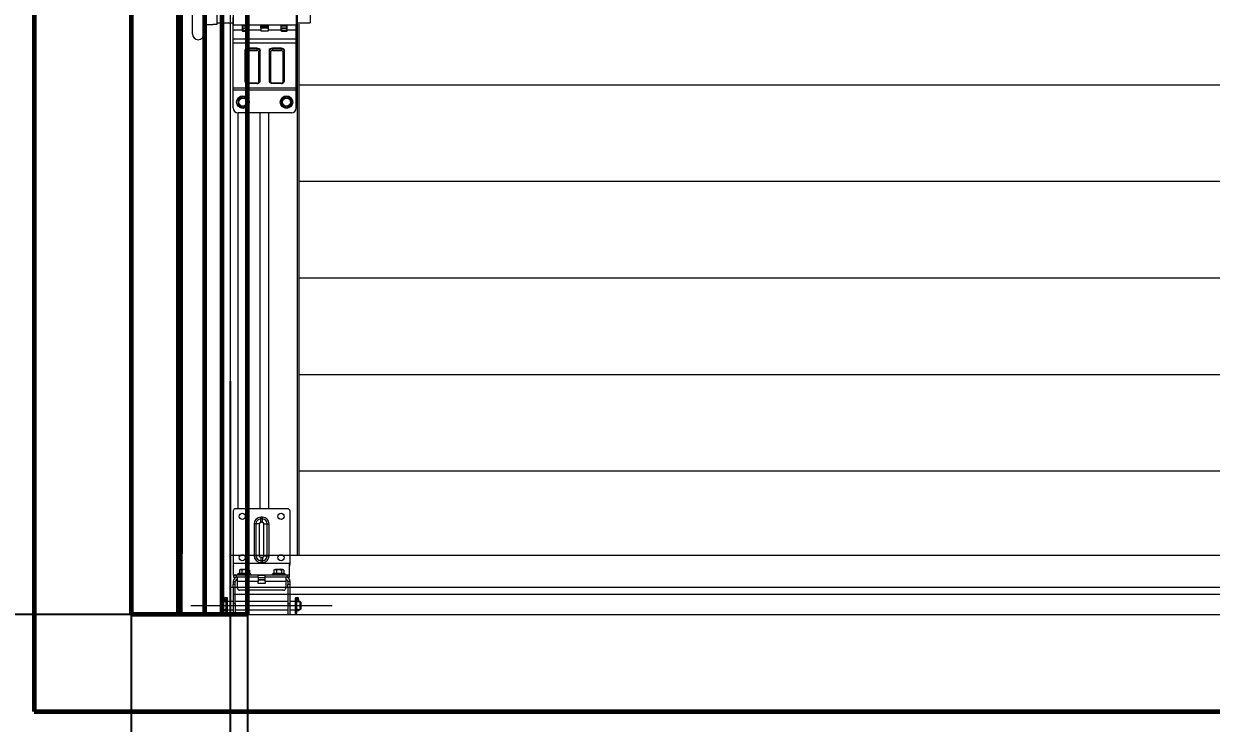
# Model space of a CAD drawing. Header units: millimetres. Extents: x 0 to 840, y 0 to 594.
# Drawn here: x 37.7 to 111.1, y 381.5 to 424.7 of the extents above; entities that cross this region are included whole.
import ezdxf

# ---------------------------------------------------------------- set-up
doc = ezdxf.new("R2010")
doc.units = ezdxf.units.MM
for name, pattern in [('K5LT32771', [0]), ('K5LT_AXLED', [19.5, 15, -1.5, 1.5, -1.5]), ('K5LT_BASIC', [0]), ('K5LT_THIN', [0]), ('K5LT_THIN_INCLUDED_TO_HATCHING', [0])]:
    doc.linetypes.add(name, pattern=pattern)
doc.layers.add('Системный слой', color=7, linetype='Continuous')
doc.styles.add('KDIMTEXTSTYLE', font='GOST_AU.SHX', dxfattribs={"width": 0.96, "oblique": 15, "height": 5})
doc.dimstyles.new('KDIMSTYLE (0.07)', dxfattribs={"dimtxt": 5, "dimasz": 1, "dimexe": 2, "dimexo": 0, "dimgap": 1, "dimtad": 1, "dimlfac": 15, "dimtxsty": 'KDIMTEXTSTYLE', "dimsah": 1, "dimcen": 0, "dimdle": 1, "dimadec": 0, "dimazin": 0, "dimtfac": 0.667, "dimtmove": 0, "dimatfit": 3, "dimfxl": 1, "dimtvp": 1, "dimtolj": 1, "dimtzin": 0, "dimarcsym": 0})

# ---------------------------------------------------------------- blocks, each defined once
blk = doc.blocks.new('KDIMARROW_01')
at = {"layer": 'Системный слой'}
blk.add_hatch(color=0, dxfattribs=at).paths.add_polyline_path([(0, 0), (-5, 0.658), (-4.5, 0), (-5, -0.658)])
at = {"layer": 'Системный слой', "color": 0, "linetype": 'K5LT_THIN', "lineweight": 18}
for p, q in [((-4.5, 0), (-5, 0.658)), ((-5, 0.658), (0, 0)), ((0, 0), (-5, -0.658)), ((-5, -0.658), (-4.5, 0)), ((0, 0), (-1, 0))]:
    blk.add_line(p, q, dxfattribs=at)
blk = doc.blocks.new('KDIMARROW_02')
at = {"layer": 'Системный слой'}
blk.add_hatch(color=0, dxfattribs=at).paths.add_polyline_path([(4.5, 0), (5, 0.658), (0, 0), (5, -0.658)])
at = {"layer": 'Системный слой', "color": 0, "linetype": 'K5LT_THIN', "lineweight": 18}
for p, q in [((0, 0), (-1, 0)), ((5, 0.658), (0, 0)), ((0, 0), (5, -0.658)), ((0, 0), (7, 0)), ((4.5, 0), (5, 0.658)), ((5, -0.658), (4.5, 0))]:
    blk.add_line(p, q, dxfattribs=at)
blk = doc.blocks.new('U144')
at = {"layer": 'Системный слой', "color": 7, "linetype": 'K5LT_THIN', "lineweight": 18}
for p, q in [((50.64, 428.577), (50.64, 426.957)), ((54.24, 428.877), (50.94, 428.877)), ((50.94, 428.451), (51.24, 428.624)), ((50.94, 428.451), (50.94, 428.104)), ((51.54, 428.451), (51.24, 428.624)), ((51.54, 428.104), (51.54, 428.451)), ((53.64, 428.451), (53.94, 428.624)), ((53.64, 428.451), (53.64, 428.104)), ((54.24, 428.451), (53.94, 428.624)), ((54.24, 428.104), (54.24, 428.451)), ((54.54, 426.957), (54.54, 428.577)), ((50.94, 428.104), (51.24, 427.931)), ((51.24, 427.931), (51.54, 428.104)), ((53.64, 428.104), (53.94, 427.931)), ((53.94, 427.931), (54.24, 428.104)), ((50.64, 426.957), (51.6, 426.957)), ((51.6, 426.957), (51.6, 426.756)), ((53.58, 426.957), (54.54, 426.957)), ((53.58, 426.756), (53.58, 426.957)), ((50.64, 426.021), (50.64, 426.741)), ((51.57, 426.741), (50.64, 426.741)), ((51.57, 426.741), (51.57, 426.021)), ((51.6, 426.591), (51.57, 426.591)), ((51.6, 426.171), (51.57, 426.171)), ((51.6, 426.006), (51.6, 426.756)), ((53.58, 426.756), (51.6, 426.756)), ((53.58, 426.756), (53.58, 426.006)), ((53.61, 426.591), (53.58, 426.591)), ((53.61, 426.171), (53.58, 426.171)), ((54.54, 426.741), (53.61, 426.741)), ((53.61, 426.021), (53.61, 426.741)), ((54.54, 426.021), (54.54, 426.741)), ((51.57, 426.021), (50.64, 426.021)), ((50.64, 425.631), (50.64, 426.021)), ((54.54, 425.631), (50.64, 425.631)), ((50.64, 425.631), (50.64, 424.653)), ((53.58, 426.006), (51.6, 426.006)), ((51.63, 425.961), (53.55, 425.961)), ((54.54, 426.021), (53.61, 426.021)), ((54.54, 425.631), (54.54, 426.021)), ((54.54, 425.631), (54.54, 424.653)), ((55.41, 425.472), (55.41, 424.812)), ((50.64, 424.353), (50.64, 424.653)), ((51.195, 424.653), (50.64, 424.653)), ((54.54, 424.653), (50.64, 424.653)), ((51.195, 424.653), (51.195, 424.353)), ((51.21, 424.623), (51.21, 424.653)), ((51.21, 424.593), (51.21, 424.623)), ((51.21, 424.623), (51.39, 424.623)), ((51.21, 424.503), (51.21, 424.593)), ((51.39, 424.623), (51.517, 424.623)), ((51.517, 424.623), (51.57, 424.623)), ((51.57, 424.623), (51.57, 424.653)), ((51.57, 424.623), (51.57, 424.593)), ((51.57, 424.503), (51.57, 424.593)), ((52.35, 424.653), (51.585, 424.653)), ((51.585, 424.353), (51.585, 424.653)), ((52.35, 424.632), (52.35, 424.653)), ((52.83, 424.632), (52.35, 424.632)), ((52.35, 424.548), (52.35, 424.632)), ((53.595, 424.653), (52.83, 424.653)), ((52.83, 424.632), (52.83, 424.653)), ((52.83, 424.548), (52.83, 424.632)), ((53.595, 424.653), (53.595, 424.353)), ((53.61, 424.623), (53.61, 424.653)), ((53.61, 424.593), (53.61, 424.623)), ((53.61, 424.623), (53.79, 424.623)), ((53.61, 424.503), (53.61, 424.593)), ((53.79, 424.623), (53.917, 424.623)), ((53.917, 424.623), (53.97, 424.623)), ((53.97, 424.623), (53.97, 424.653)), ((53.97, 424.623), (53.97, 424.593)), ((53.97, 424.503), (53.97, 424.593)), ((54.54, 424.653), (53.985, 424.653)), ((53.985, 424.353), (53.985, 424.653)), ((54.54, 424.353), (54.54, 424.653)), ((50.64, 423.788), (50.64, 424.353)), ((51.195, 424.353), (50.64, 424.353)), ((51.21, 424.503), (51.195, 424.503)), ((51.195, 424.503), (51.585, 424.503)), ((51.195, 424.443), (51.585, 424.443)), ((51.195, 424.353), (51.195, 424.321)), ((51.225, 424.291), (51.555, 424.291)), ((52.35, 424.353), (51.585, 424.353)), ((51.585, 424.321), (51.585, 424.353)), ((52.35, 424.473), (52.35, 424.548)), ((52.83, 424.548), (52.35, 424.548)), ((52.83, 424.473), (52.35, 424.473)), ((52.35, 424.473), (52.35, 424.353)), ((52.35, 424.353), (52.35, 424.334)), ((52.38, 424.304), (52.8, 424.304)), ((52.83, 424.473), (52.83, 424.548)), ((52.83, 424.353), (52.83, 424.473)), ((53.595, 424.353), (52.83, 424.353)), ((52.83, 424.334), (52.83, 424.353)), ((53.595, 424.503), (53.985, 424.503)), ((53.595, 424.443), (53.985, 424.443)), ((53.595, 424.353), (53.595, 424.321)), ((53.625, 424.291), (53.955, 424.291)), ((54.54, 424.353), (53.985, 424.353)), ((53.985, 424.321), (53.985, 424.353)), ((54.54, 423.788), (54.54, 424.353)), ((50.64, 423.545), (50.64, 423.788)), ((54.54, 423.788), (50.64, 423.788)), ((50.64, 420.759), (50.64, 423.545)), ((54.54, 423.545), (50.64, 423.545)), ((51.57, 423.228), (51.57, 423.192)), ((52.11, 423.228), (51.57, 423.228)), ((51.57, 423.192), (52.11, 423.192)), ((51.57, 423.192), (51.57, 423.087)), ((52.11, 423.228), (52.11, 423.192)), ((52.11, 423.192), (52.11, 423.087)), ((53.07, 423.228), (53.07, 423.192)), ((53.61, 423.228), (53.07, 423.228)), ((53.07, 423.192), (53.07, 423.087)), ((53.07, 423.192), (53.61, 423.192)), ((53.61, 423.228), (53.61, 423.192)), ((53.61, 423.192), (53.61, 423.087)), ((54.54, 423.545), (54.54, 423.788)), ((54.54, 420.759), (54.54, 423.545)), ((51.36, 423.104), (51.36, 421.2)), ((51.389, 421.182), (51.389, 423.086)), ((51.476, 421.127), (51.476, 423.031)), ((51.57, 423.087), (52.11, 423.087)), ((52.204, 423.031), (52.204, 421.127)), ((52.291, 423.086), (52.291, 421.182)), ((52.32, 421.2), (52.32, 423.104)), ((52.86, 423.104), (52.86, 421.2)), ((52.889, 421.182), (52.889, 423.086)), ((52.976, 421.127), (52.976, 423.031)), ((53.07, 423.087), (53.61, 423.087)), ((53.704, 423.031), (53.704, 421.127)), ((53.791, 423.086), (53.791, 421.182)), ((53.82, 421.2), (53.82, 423.104)), ((52.11, 421.072), (51.57, 421.072)), ((51.57, 421.055), (51.57, 421.072)), ((52.11, 421.055), (51.57, 421.055)), ((52.11, 421.055), (52.11, 421.072)), ((53.61, 421.072), (53.07, 421.072)), ((53.07, 421.055), (53.07, 421.072)), ((53.61, 421.055), (53.07, 421.055)), ((53.61, 421.055), (53.61, 421.072)), ((50.64, 420.638), (50.64, 420.759)), ((54.54, 420.759), (50.64, 420.759)), ((50.64, 419.541), (50.64, 420.638)), ((54.54, 420.638), (50.64, 420.638)), ((50.94, 420.075), (51.24, 420.248)), ((51.54, 420.075), (51.24, 420.248)), ((53.64, 420.075), (53.94, 420.248)), ((54.24, 420.075), (53.94, 420.248)), ((54.54, 420.638), (54.54, 420.759)), ((54.54, 419.541), (54.54, 420.638)), ((50.94, 420.075), (50.94, 419.728)), ((50.94, 419.728), (51.24, 419.555)), ((51.24, 419.555), (51.54, 419.728)), ((51.54, 419.728), (51.54, 420.075)), ((53.64, 420.075), (53.64, 419.728)), ((53.64, 419.728), (53.94, 419.555)), ((53.94, 419.555), (54.24, 419.728)), ((54.24, 419.728), (54.24, 420.075)), ((54.24, 419.241), (50.94, 419.241))]:
    blk.add_line(p, q, dxfattribs=at)
at = {"layer": 'Системный слой', "color": 7, "linetype": 'K5LT_THIN_INCLUDED_TO_HATCHING', "lineweight": 18}
for p, q in [((48.12, 424.122), (48.12, 426.162)), ((48.84, 424.122), (48.84, 426.162)), ((48.84, 425.592), (49.38, 425.592)), ((49.62, 425.592), (49.38, 425.592)), ((49.62, 425.592), (49.62, 424.692)), ((49.62, 425.472), (50.64, 425.472)), ((50.64, 425.472), (50.64, 425.653)), ((54.54, 425.472), (54.54, 424.812)), ((54.601, 425.472), (55.41, 425.472)), ((48.84, 424.692), (49.38, 424.692)), ((49.62, 424.692), (49.38, 424.692)), ((49.62, 424.812), (50.64, 424.812)), ((50.64, 424.632), (50.64, 425.142)), ((54.601, 424.812), (55.41, 424.812))]:
    blk.add_line(p, q, dxfattribs=at)
at = {"layer": 'Системный слой', "color": 7, "linetype": 'K5LT_THIN', "lineweight": 18}
for centre, radius in [((51.24, 428.277), 0.39), ((51.24, 428.277), 0.39), ((51.24, 428.277), 0.267), ((51.24, 428.277), 0.255), ((51.24, 428.277), 0.247), ((52.59, 428.277), 0.529), ((52.59, 428.277), 0.366), ((52.59, 428.277), 0.122), ((53.94, 428.277), 0.39), ((53.94, 428.277), 0.39), ((53.94, 428.277), 0.267), ((53.94, 428.277), 0.255), ((53.94, 428.277), 0.247), ((51.24, 419.901), 0.39), ((51.24, 419.901), 0.39), ((53.94, 419.901), 0.39), ((53.94, 419.901), 0.39), ((51.24, 419.901), 0.267), ((51.24, 419.901), 0.255), ((51.24, 419.901), 0.247), ((53.94, 419.901), 0.267), ((53.94, 419.901), 0.255), ((53.94, 419.901), 0.247)]:
    blk.add_circle(centre, radius, dxfattribs=at)
for centre, radius, start, end in [((50.94, 428.577), 0.3, 90, 180), ((54.24, 428.577), 0.3, 0, 90), ((51.24, 425.364), 0.3, 63.12565, 116.87435), ((51.63, 426.021), 0.06, 180, 270), ((52.59, 425.37), 0.529, 29.53119, 150.46881), ((52.59, 425.37), 0.366, 45.3841, 134.6159), ((53.55, 426.021), 0.06, 270, 0), ((53.94, 425.364), 0.3, 63.12565, 116.87435), ((51.438, 425.268), 0.934, 254.89795, 267.0351), ((51.225, 424.321), 0.03, 180, 270), ((51.342, 425.268), 0.934, 272.9649, 285.10205), ((51.555, 424.321), 0.03, 270, 0), ((52.38, 424.334), 0.03, 180, 270), ((52.8, 424.334), 0.03, 270, 0), ((53.838, 425.268), 0.934, 254.89795, 267.0351), ((53.625, 424.321), 0.03, 180, 270), ((53.742, 425.268), 0.934, 272.9649, 285.10205), ((53.955, 424.321), 0.03, 270, 0), ((50.94, 419.541), 0.3, 180, 270), ((54.24, 419.541), 0.3, 270, 0)]:
    blk.add_arc(centre, radius, start, end, dxfattribs=at)
at = {"layer": 'Системный слой', "color": 7, "linetype": 'K5LT_THIN_INCLUDED_TO_HATCHING', "lineweight": 18}
for centre, start, end in [((48.48, 426.162), 0, 180), ((48.48, 426.162), 0, 180), ((48.48, 424.122), 180, 0)]:
    blk.add_arc(centre, 0.36, start, end, dxfattribs=at)
at = {"layer": 'Системный слой', "color": 7, "linetype": 'K5LT_THIN', "lineweight": 18}
for centre, major_axis, ratio, start_param, end_param in [((51.57, 423.104), (-0.21, 0), 0.587785, 4.712389, 6.283185), ((51.57, 423.086), (-0.181, 0), 0.587785, 4.712389, 6.283185), ((52.11, 423.104), (-0.21, 0), 0.587785, 3.141593, 4.712389), ((52.11, 423.086), (-0.181, 0), 0.587785, 3.141593, 4.712389), ((53.07, 423.104), (-0.21, 0), 0.587785, 4.712389, 6.283185), ((53.07, 423.086), (-0.181, 0), 0.587785, 4.712389, 6.283185), ((53.61, 423.104), (-0.21, 0), 0.587785, 3.141593, 4.712389), ((53.61, 423.086), (-0.181, 0), 0.587785, 3.141593, 4.712389), ((51.36, 423.08), (-0.03, 0), 0.809017, 3.394273, 4.712389), ((51.476, 423.104), (-0.09, 0), 0.809017, 0.25268, 1.570796), ((51.57, 423.031), (-0.0938, 0), 0.587785, 4.712389, 6.283185), ((52.11, 423.031), (-0.0938, 0), 0.587785, 3.141593, 4.712389), ((52.204, 423.104), (0.09, 0), 0.809017, 4.712389, 6.030505), ((52.32, 423.08), (-0.03, 0), 0.809017, 4.712389, 6.030505), ((52.86, 423.08), (-0.03, 0), 0.809017, 3.394273, 4.712389), ((52.976, 423.104), (-0.09, 0), 0.809017, 0.25268, 1.570796), ((53.07, 423.031), (-0.0938, 0), 0.587785, 4.712389, 6.283185), ((53.61, 423.031), (-0.0938, 0), 0.587785, 3.141593, 4.712389), ((53.704, 423.104), (0.09, 0), 0.809017, 4.712389, 6.030505), ((53.82, 423.08), (-0.03, 0), 0.809017, 4.712389, 6.030505), ((51.36, 421.176), (-0.03, 0), 0.809017, 3.394273, 4.712389), ((51.57, 421.2), (0.21, 0), 0.587785, 3.141593, 3.924772), ((51.476, 421.2), (-0.09, 0), 0.809017, 0.25268, 1.570796), ((51.57, 421.182), (0.181, 0), 0.587785, 3.141593, 3.330303), ((51.57, 421.127), (0.0938, 0), 0.587785, 3.141593, 4.712389), ((52.11, 421.127), (0.0938, 0), 0.587785, 4.712389, 6.283185), ((52.204, 421.2), (0.09, 0), 0.809017, 4.712389, 6.030505), ((52.11, 421.2), (0.21, 0), 0.587785, 5.500006, 6.283185), ((52.11, 421.182), (0.181, 0), 0.587785, 6.094475, 6.283185), ((52.32, 421.176), (-0.03, 0), 0.809017, 4.712389, 6.030505), ((52.86, 421.176), (-0.03, 0), 0.809017, 3.394273, 4.712389), ((53.07, 421.2), (0.21, 0), 0.587785, 3.141593, 3.924772), ((52.976, 421.2), (-0.09, 0), 0.809017, 0.25268, 1.570796), ((53.07, 421.182), (0.181, 0), 0.587785, 3.141593, 3.330303), ((53.07, 421.127), (0.0938, 0), 0.587785, 3.141593, 4.712389), ((53.61, 421.127), (0.0938, 0), 0.587785, 4.712389, 6.283185), ((53.704, 421.2), (0.09, 0), 0.809017, 4.712389, 6.030505), ((53.61, 421.2), (0.21, 0), 0.587785, 5.500006, 6.283185), ((53.61, 421.182), (0.181, 0), 0.587785, 6.094475, 6.283185), ((53.82, 421.176), (-0.03, 0), 0.809017, 4.712389, 6.030505)]:
    blk.add_ellipse(centre, major_axis=major_axis, ratio=ratio, start_param=start_param, end_param=end_param, dxfattribs=at)
for points, knots in [([(51.39, 424.623), (51.382, 424.623), (51.367, 424.623), (51.341, 424.621), (51.314, 424.617), (51.291, 424.613), (51.27, 424.609), (51.245, 424.603), (51.223, 424.597), (51.21, 424.593)], [0, 0, 0, 0, 1.261117, 2.482107, 4.354374, 5.737239, 6.296226, 7.81793, 10, 10, 10, 10]), ([(51.57, 424.593), (51.563, 424.595), (51.548, 424.599), (51.526, 424.605), (51.499, 424.611), (51.468, 424.617), (51.436, 424.621), (51.41, 424.623), (51.396, 424.623), (51.39, 424.623)], [0, 0, 0, 0, 1.210141, 2.472283, 3.749447, 5.857339, 7.610764, 9.060278, 10, 10, 10, 10]), ([(53.79, 424.623), (53.782, 424.623), (53.767, 424.623), (53.741, 424.621), (53.714, 424.617), (53.691, 424.613), (53.67, 424.609), (53.645, 424.603), (53.623, 424.597), (53.61, 424.593)], [0, 0, 0, 0, 1.261117, 2.482107, 4.354374, 5.737239, 6.296226, 7.81793, 10, 10, 10, 10]), ([(53.97, 424.593), (53.963, 424.595), (53.948, 424.599), (53.926, 424.605), (53.899, 424.611), (53.868, 424.617), (53.836, 424.621), (53.81, 424.623), (53.796, 424.623), (53.79, 424.623)], [0, 0, 0, 0, 1.210141, 2.472283, 3.749447, 5.857339, 7.610764, 9.060278, 10, 10, 10, 10]), ([(51.57, 421.055), (51.558, 421.055), (51.534, 421.056), (51.506, 421.063), (51.485, 421.07), (51.47, 421.076), (51.457, 421.084), (51.444, 421.092), (51.432, 421.102), (51.422, 421.112), (51.412, 421.123), (51.404, 421.135), (51.397, 421.148), (51.394, 421.157), (51.392, 421.162)], [0, 0, 0, 0, 2.356239, 4.620563, 5.729458, 6.825848, 7.812313, 8.884298, 9.94084, 10.980187, 12.000604, 13.001955, 13.985887, 15, 15, 15, 15]), ([(52.11, 421.055), (52.122, 421.055), (52.14, 421.056), (52.163, 421.06), (52.18, 421.065), (52.195, 421.07), (52.21, 421.077), (52.224, 421.084), (52.237, 421.093), (52.249, 421.102), (52.259, 421.113), (52.269, 421.124), (52.277, 421.136), (52.283, 421.148), (52.286, 421.157), (52.288, 421.162)], [0, 0, 0, 0, 2.512798, 3.729809, 4.928171, 6.110973, 7.280522, 8.394792, 9.537429, 10.66347, 11.77106, 12.858413, 13.925451, 14.97401, 16, 16, 16, 16]), ([(53.07, 421.055), (53.058, 421.055), (53.034, 421.056), (53.006, 421.063), (52.985, 421.07), (52.97, 421.076), (52.957, 421.084), (52.944, 421.092), (52.932, 421.102), (52.922, 421.112), (52.912, 421.123), (52.904, 421.135), (52.897, 421.148), (52.894, 421.157), (52.892, 421.162)], [0, 0, 0, 0, 2.356239, 4.620563, 5.729458, 6.825848, 7.812313, 8.884298, 9.94084, 10.980187, 12.000604, 13.001955, 13.985887, 15, 15, 15, 15]), ([(53.61, 421.055), (53.622, 421.055), (53.64, 421.056), (53.663, 421.06), (53.68, 421.065), (53.695, 421.07), (53.71, 421.077), (53.724, 421.084), (53.737, 421.093), (53.749, 421.102), (53.759, 421.113), (53.769, 421.124), (53.777, 421.136), (53.783, 421.148), (53.786, 421.157), (53.788, 421.162)], [0, 0, 0, 0, 2.512798, 3.729809, 4.928171, 6.110973, 7.280522, 8.394792, 9.537429, 10.66347, 11.77106, 12.858413, 13.925451, 14.97401, 16, 16, 16, 16])]:
    blk.add_open_spline(points, degree=3, knots=knots, dxfattribs=at)
blk = doc.blocks.new('U145')
at = {"layer": 'Системный слой', "color": 7, "linetype": 'K5LT_THIN', "lineweight": 18}
for p, q in [((50.64, 394.601), (50.64, 391.323)), ((54, 394.761), (50.8, 394.761)), ((54.16, 391.323), (54.16, 394.601)), ((51.934, 393.825), (51.934, 391.856)), ((52.048, 393.825), (51.934, 393.825)), ((52.255, 393.825), (52.048, 393.825)), ((52.048, 393.825), (52.048, 391.856)), ((52.255, 393.825), (52.255, 391.856)), ((52.349, 394.127), (52.349, 394.24)), ((52.451, 394.24), (52.349, 394.24)), ((52.451, 394.127), (52.349, 394.127)), ((52.349, 393.919), (52.349, 394.127)), ((52.451, 393.919), (52.349, 393.919)), ((52.451, 394.127), (52.451, 394.24)), ((52.451, 393.919), (52.451, 394.127)), ((52.545, 393.825), (52.753, 393.825)), ((52.545, 391.856), (52.545, 393.825)), ((52.753, 391.856), (52.753, 393.825)), ((52.753, 393.825), (52.866, 393.825)), ((52.866, 391.856), (52.866, 393.825)), ((52.048, 391.856), (51.934, 391.856)), ((52.255, 391.856), (52.048, 391.856)), ((52.349, 391.763), (52.451, 391.763)), ((52.349, 391.763), (52.349, 391.555)), ((52.349, 391.555), (52.349, 391.441)), ((52.349, 391.555), (52.451, 391.555)), ((52.451, 391.763), (52.451, 391.555)), ((52.451, 391.555), (52.451, 391.441)), ((52.545, 391.856), (52.753, 391.856)), ((52.753, 391.856), (52.866, 391.856)), ((50.667, 391.39), (54.133, 391.39)), ((50.667, 390.659), (50.667, 391.39)), ((51.026, 390.957), (51.101, 391.001)), ((51.026, 390.957), (51.026, 390.782)), ((51.333, 391.001), (51.101, 391.001)), ((51.18, 390.957), (51.18, 390.782)), ((51.2, 391.001), (51.227, 391.027)), ((51.227, 391.027), (51.409, 391.027)), ((51.566, 391.001), (51.333, 391.001)), ((51.409, 391.027), (51.44, 391.027)), ((51.467, 391.001), (51.44, 391.027)), ((51.487, 390.957), (51.487, 390.782)), ((51.641, 390.957), (51.566, 391.001)), ((51.641, 390.957), (51.641, 390.782)), ((52.349, 391.441), (52.451, 391.441)), ((53.159, 390.957), (53.234, 391.001)), ((53.159, 390.957), (53.159, 390.782)), ((53.467, 391.001), (53.234, 391.001)), ((53.313, 390.957), (53.313, 390.782)), ((53.333, 391.001), (53.36, 391.027)), ((53.36, 391.027), (53.542, 391.027)), ((53.699, 391.001), (53.467, 391.001)), ((53.542, 391.027), (53.573, 391.027)), ((53.6, 391.001), (53.573, 391.027)), ((53.621, 390.957), (53.621, 390.782)), ((53.775, 390.957), (53.699, 391.001)), ((53.775, 390.957), (53.775, 390.782)), ((54.133, 390.659), (54.133, 391.39)), ((50.64, 390.254), (50.773, 390.254)), ((50.64, 390.254), (50.64, 390.079)), ((50.64, 389.896), (50.64, 390.079)), ((50.773, 390.079), (50.64, 390.079)), ((50.933, 390.659), (50.667, 390.659)), ((50.667, 390.659), (50.667, 390.654)), ((50.667, 390.654), (50.827, 390.654)), ((50.667, 390.654), (50.667, 390.521)), ((50.667, 390.521), (50.827, 390.521)), ((50.773, 390.079), (50.773, 390.254)), ((50.773, 389.896), (50.773, 390.079)), ((52.187, 390.654), (50.827, 390.654)), ((50.827, 390.654), (50.827, 390.521)), ((52.187, 390.521), (50.827, 390.521)), ((50.853, 390.349), (50.853, 390.376)), ((50.853, 390.349), (50.907, 390.349)), ((50.907, 390.254), (50.907, 390.521)), ((50.907, 389.854), (50.907, 390.254)), ((52.187, 390.254), (50.907, 390.254)), ((50.933, 390.654), (50.933, 390.734)), ((50.933, 390.734), (51.733, 390.734)), ((51.072, 390.785), (51.133, 390.785)), ((51.273, 390.785), (51.394, 390.785)), ((51.534, 390.785), (51.595, 390.785)), ((51.733, 390.654), (51.733, 390.734)), ((53.067, 390.659), (51.733, 390.659)), ((52.187, 390.521), (52.187, 390.654)), ((52.187, 390.654), (52.613, 390.654)), ((52.613, 390.638), (52.187, 390.638)), ((52.187, 390.521), (52.187, 390.514)), ((52.187, 390.514), (52.613, 390.514)), ((52.187, 390.506), (52.187, 390.514)), ((52.187, 390.506), (52.187, 390.254)), ((52.187, 390.389), (52.613, 390.389)), ((52.187, 390.361), (52.613, 390.361)), ((52.187, 390.147), (52.187, 390.254)), ((52.613, 390.147), (52.187, 390.147)), ((53.973, 390.654), (52.613, 390.654)), ((52.613, 390.521), (52.613, 390.654)), ((53.973, 390.521), (52.613, 390.521)), ((52.613, 390.514), (52.613, 390.521)), ((52.613, 390.506), (52.613, 390.514)), ((52.613, 390.254), (52.613, 390.506)), ((53.893, 390.254), (52.613, 390.254)), ((52.613, 390.254), (52.613, 390.147)), ((53.067, 390.654), (53.067, 390.734)), ((53.067, 390.734), (53.867, 390.734)), ((53.206, 390.785), (53.266, 390.785)), ((53.406, 390.785), (53.527, 390.785)), ((53.668, 390.785), (53.728, 390.785)), ((53.867, 390.654), (53.867, 390.734)), ((54.133, 390.659), (53.867, 390.659)), ((53.893, 390.521), (53.893, 390.254)), ((53.893, 390.349), (53.947, 390.349)), ((53.893, 390.254), (53.893, 389.854)), ((53.947, 390.349), (53.947, 390.376)), ((54.133, 390.654), (53.973, 390.654)), ((53.973, 390.521), (53.973, 390.654)), ((54.133, 390.521), (53.973, 390.521)), ((54.027, 390.254), (54.027, 390.079)), ((54.16, 390.254), (54.027, 390.254)), ((54.16, 390.079), (54.027, 390.079)), ((54.027, 389.896), (54.027, 390.079)), ((54.133, 390.659), (54.133, 390.654)), ((54.133, 390.521), (54.133, 390.654)), ((54.16, 390.079), (54.16, 390.254)), ((54.16, 389.896), (54.16, 390.079)), ((50.773, 389.896), (50.64, 389.896)), ((50.64, 389.896), (50.64, 388.907)), ((50.773, 388.907), (50.773, 389.896)), ((53.76, 389.721), (51.04, 389.721)), ((54.16, 389.896), (54.027, 389.896)), ((54.027, 389.896), (54.027, 388.907)), ((54.16, 388.907), (54.16, 389.896)), ((50.027, 389.038), (49.973, 388.985)), ((49.973, 388.985), (49.973, 388.558)), ((50.027, 389.038), (50.072, 389.038)), ((50.027, 389.038), (50.027, 388.505)), ((50.112, 389.152), (50.112, 389.219)), ((50.112, 389.054), (50.112, 389.152)), ((50.112, 389.028), (50.112, 389.054)), ((50.208, 389.152), (50.208, 389.219)), ((50.208, 389.054), (50.208, 389.152)), ((50.208, 389.028), (50.208, 389.054)), ((50.213, 389.029), (50.208, 389.028)), ((50.213, 388.291), (50.213, 389.251)), ((50.299, 389.251), (50.213, 389.251)), ((50.299, 388.291), (50.299, 389.251)), ((50.299, 389.038), (50.64, 389.038)), ((50.64, 388.907), (50.64, 388.227)), ((50.64, 388.907), (50.773, 388.907)), ((50.773, 389.038), (54.027, 389.038)), ((50.773, 388.907), (50.773, 388.227)), ((54.027, 388.907), (54.027, 388.227)), ((54.027, 388.907), (54.16, 388.907)), ((54.16, 389.038), (54.501, 389.038)), ((54.16, 388.227), (54.16, 388.907)), ((54.587, 389.251), (54.501, 389.251)), ((54.501, 388.993), (54.501, 389.251)), ((54.501, 388.291), (54.501, 388.993)), ((54.587, 388.993), (54.587, 389.251)), ((54.587, 388.291), (54.587, 388.993)), ((54.592, 389.152), (54.592, 389.219)), ((54.592, 389.054), (54.592, 389.152)), ((54.592, 389.152), (54.592, 389.054)), ((54.592, 389.028), (54.592, 389.054)), ((54.688, 389.152), (54.688, 389.219)), ((54.688, 389.054), (54.688, 389.152)), ((54.688, 389.152), (54.688, 389.054)), ((54.688, 389.028), (54.688, 389.054)), ((54.728, 389.038), (54.773, 389.038)), ((54.827, 388.985), (54.773, 389.038)), ((54.773, 389.038), (54.773, 388.505)), ((54.827, 388.985), (54.827, 388.558)), ((50.027, 388.505), (49.973, 388.558)), ((50.027, 388.505), (50.072, 388.505)), ((50.112, 388.505), (50.112, 388.515)), ((50.208, 388.457), (50.112, 388.457)), ((50.208, 388.505), (50.208, 388.515)), ((50.213, 388.514), (50.208, 388.515)), ((50.299, 388.291), (50.213, 388.291)), ((50.299, 388.505), (50.64, 388.505)), ((50.64, 388.227), (50.773, 388.227)), ((50.773, 388.505), (54.027, 388.505)), ((54.027, 388.227), (54.16, 388.227)), ((54.16, 388.505), (54.501, 388.505)), ((54.587, 388.291), (54.501, 388.291)), ((54.592, 388.505), (54.592, 388.515)), ((54.688, 388.457), (54.592, 388.457)), ((54.688, 388.505), (54.688, 388.515)), ((54.728, 388.505), (54.773, 388.505)), ((54.827, 388.558), (54.773, 388.505))]:
    blk.add_line(p, q, dxfattribs=at)
at = {"layer": 'Системный слой', "color": 30, "linetype": 'K5LT_AXLED', "lineweight": 18, "true_color": 0xff8000}
blk.add_line((48.027, 388.771), (56.773, 388.771), dxfattribs=at)
at = {"layer": 'Системный слой', "color": 7, "linetype": 'K5LT_THIN', "lineweight": 18}
for centre in [(51.2, 394.291), (53.6, 394.291), (51.2, 391.731), (53.6, 391.731)]:
    blk.add_circle(centre, 0.187, dxfattribs=at)
for centre, radius, start, end in [((50.8, 394.601), 0.16, 90, 180), ((54, 394.601), 0.16, 0, 90), ((52.349, 393.825), 0.415, 90, 180), ((52.349, 393.825), 0.301, 90, 180), ((52.349, 393.825), 0.0936, 90, 180), ((52.451, 393.825), 0.415, 0, 90), ((52.451, 393.825), 0.301, 0, 90), ((52.451, 393.825), 0.0936, 0, 90), ((52.349, 391.856), 0.415, 180, 270), ((52.349, 391.856), 0.301, 180, 270), ((52.349, 391.856), 0.0936, 180, 270), ((52.451, 391.856), 0.0936, 270, 0), ((52.451, 391.856), 0.415, 270, 0), ((52.451, 391.856), 0.301, 270, 0), ((51.013, 391.323), 0.373, 180, 201.78679), ((53.787, 391.323), 0.373, 338.21321, 0), ((50.907, 390.254), 0.267, 90, 180), ((50.907, 390.254), 0.133, 90, 180), ((51.333, 390.921), 0.747, 229.9948, 235.1501), ((51.06, 390.602), 0.183, 100.89053, 133.8685), ((51.607, 390.602), 0.183, 46.1315, 79.10947), ((53.193, 390.602), 0.183, 100.89053, 133.8685), ((53.74, 390.602), 0.183, 46.1315, 79.10947), ((53.893, 390.254), 0.267, 0, 90), ((53.893, 390.254), 0.133, 0, 90), ((53.467, 390.921), 0.747, 304.8499, 310.0052), ((51.04, 389.854), 0.133, 180, 270), ((53.76, 389.854), 0.133, 270, 0), ((50.16, 389.219), 0.048, 0, 180), ((54.644, 389.306), 0.283, 258.28739, 259.38962), ((54.64, 389.219), 0.048, 0, 180), ((50.16, 388.457), 0.048, 0, 180), ((54.644, 388.237), 0.283, 100.61038, 101.71263), ((54.64, 388.457), 0.048, 0, 180)]:
    blk.add_arc(centre, radius, start, end, dxfattribs=at)
for centre, major_axis, ratio, start_param, end_param in [((50.16, 389.152), (-0.048, 0), 0.407015, 0, 3.141593), ((50.16, 389.054), (0.048, 0), 0.212716, 3.141593, 6.283185), ((54.64, 389.152), (-0.048, 0), 0.407015, 0, 3.141593), ((54.64, 389.054), (0.048, 0), 0.212716, 3.141593, 6.283185)]:
    blk.add_ellipse(centre, major_axis=major_axis, ratio=ratio, start_param=start_param, end_param=end_param, dxfattribs=at)
for points, knots in [([(51.18, 390.957), (51.172, 390.962), (51.159, 390.968), (51.143, 390.974), (51.131, 390.978), (51.121, 390.98), (51.11, 390.981), (51.099, 390.981), (51.089, 390.98), (51.077, 390.978), (51.063, 390.975), (51.045, 390.968), (51.033, 390.961), (51.026, 390.957)], [0, 0, 0, 0, 2.179064, 3.466693, 4.408787, 5.332484, 6.331724, 7.345857, 8.24439, 9.138078, 10.54248, 11.998217, 14, 14, 14, 14]), ([(51.333, 390.981), (51.324, 390.981), (51.308, 390.98), (51.287, 390.979), (51.269, 390.977), (51.249, 390.974), (51.219, 390.968), (51.195, 390.962), (51.18, 390.957)], [0, 0, 0, 0, 1.679639, 2.788775, 3.622258, 4.776036, 6.253008, 9, 9, 9, 9]), ([(51.487, 390.957), (51.473, 390.961), (51.452, 390.967), (51.422, 390.973), (51.401, 390.976), (51.379, 390.979), (51.357, 390.981), (51.341, 390.981), (51.333, 390.981)], [0, 0, 0, 0, 2.523984, 3.873013, 5.165426, 6.209294, 7.673835, 9, 9, 9, 9]), ([(51.641, 390.957), (51.634, 390.962), (51.621, 390.968), (51.605, 390.974), (51.593, 390.978), (51.583, 390.98), (51.572, 390.981), (51.561, 390.981), (51.551, 390.98), (51.539, 390.978), (51.525, 390.975), (51.507, 390.968), (51.495, 390.961), (51.487, 390.957)], [0, 0, 0, 0, 2.179064, 3.466693, 4.408787, 5.332484, 6.331724, 7.345857, 8.24439, 9.138078, 10.54248, 11.998217, 14, 14, 14, 14]), ([(53.313, 390.957), (53.305, 390.962), (53.293, 390.968), (53.276, 390.974), (53.265, 390.978), (53.254, 390.98), (53.243, 390.981), (53.232, 390.981), (53.222, 390.98), (53.21, 390.978), (53.196, 390.975), (53.178, 390.968), (53.166, 390.961), (53.159, 390.957)], [0, 0, 0, 0, 2.179064, 3.466693, 4.408787, 5.332484, 6.331724, 7.345857, 8.24439, 9.138078, 10.54248, 11.998217, 14, 14, 14, 14]), ([(53.467, 390.981), (53.457, 390.981), (53.441, 390.98), (53.42, 390.979), (53.402, 390.977), (53.382, 390.974), (53.352, 390.968), (53.328, 390.962), (53.313, 390.957)], [0, 0, 0, 0, 1.679639, 2.788775, 3.622258, 4.776036, 6.253008, 9, 9, 9, 9]), ([(53.621, 390.957), (53.607, 390.961), (53.585, 390.967), (53.556, 390.973), (53.535, 390.976), (53.513, 390.979), (53.491, 390.981), (53.474, 390.981), (53.467, 390.981)], [0, 0, 0, 0, 2.523984, 3.873013, 5.165426, 6.209294, 7.673835, 9, 9, 9, 9]), ([(53.775, 390.957), (53.767, 390.962), (53.754, 390.968), (53.738, 390.974), (53.727, 390.978), (53.716, 390.98), (53.705, 390.981), (53.694, 390.981), (53.684, 390.98), (53.672, 390.978), (53.658, 390.975), (53.64, 390.968), (53.628, 390.961), (53.621, 390.957)], [0, 0, 0, 0, 2.179064, 3.466693, 4.408787, 5.332484, 6.331724, 7.345857, 8.24439, 9.138078, 10.54248, 11.998217, 14, 14, 14, 14]), ([(51.026, 390.782), (51.032, 390.783), (51.042, 390.784), (51.058, 390.785), (51.067, 390.785), (51.072, 390.785)], [0, 0, 0, 0, 2.335851, 4.091156, 6, 6, 6, 6]), ([(51.133, 390.785), (51.138, 390.785), (51.147, 390.785), (51.163, 390.784), (51.173, 390.783), (51.18, 390.782)], [0, 0, 0, 0, 1.874105, 3.625749, 6, 6, 6, 6]), ([(51.18, 390.782), (51.192, 390.783), (51.209, 390.784), (51.236, 390.785), (51.255, 390.785), (51.269, 390.785), (51.273, 390.785)], [0, 0, 0, 0, 2.72516, 3.890547, 6.106922, 7, 7, 7, 7]), ([(51.394, 390.785), (51.404, 390.785), (51.42, 390.785), (51.447, 390.784), (51.469, 390.783), (51.484, 390.782), (51.487, 390.782)], [0, 0, 0, 0, 2.186456, 3.64625, 6.127532, 7, 7, 7, 7]), ([(51.487, 390.782), (51.494, 390.783), (51.504, 390.784), (51.52, 390.785), (51.529, 390.785), (51.534, 390.785)], [0, 0, 0, 0, 2.335851, 4.091156, 6, 6, 6, 6]), ([(51.595, 390.785), (51.599, 390.785), (51.609, 390.785), (51.625, 390.784), (51.635, 390.783), (51.641, 390.782)], [0, 0, 0, 0, 1.874105, 3.625749, 6, 6, 6, 6]), ([(53.159, 390.782), (53.165, 390.783), (53.176, 390.784), (53.191, 390.785), (53.201, 390.785), (53.206, 390.785)], [0, 0, 0, 0, 2.335851, 4.091156, 6, 6, 6, 6]), ([(53.266, 390.785), (53.271, 390.785), (53.28, 390.785), (53.296, 390.784), (53.307, 390.783), (53.313, 390.782)], [0, 0, 0, 0, 1.874105, 3.625749, 6, 6, 6, 6]), ([(53.313, 390.782), (53.325, 390.783), (53.342, 390.784), (53.37, 390.785), (53.389, 390.785), (53.402, 390.785), (53.406, 390.785)], [0, 0, 0, 0, 2.72516, 3.890547, 6.106922, 7, 7, 7, 7]), ([(53.527, 390.785), (53.537, 390.785), (53.553, 390.785), (53.581, 390.784), (53.602, 390.783), (53.617, 390.782), (53.621, 390.782)], [0, 0, 0, 0, 2.186456, 3.64625, 6.127532, 7, 7, 7, 7]), ([(53.621, 390.782), (53.627, 390.783), (53.637, 390.784), (53.653, 390.785), (53.663, 390.785), (53.668, 390.785)], [0, 0, 0, 0, 2.335851, 4.091156, 6, 6, 6, 6]), ([(53.728, 390.785), (53.733, 390.785), (53.742, 390.785), (53.758, 390.784), (53.769, 390.783), (53.775, 390.782)], [0, 0, 0, 0, 1.874105, 3.625749, 6, 6, 6, 6]), ([(50.112, 389.028), (50.109, 389.028), (50.103, 389.03), (50.093, 389.032), (50.087, 389.034), (50.081, 389.035), (50.077, 389.037), (50.074, 389.037), (50.073, 389.038), (50.072, 389.038), (50.072, 389.038), (50.073, 389.038), (50.076, 389.037), (50.079, 389.036), (50.085, 389.034), (50.093, 389.032), (50.104, 389.029), (50.114, 389.027), (50.123, 389.026), (50.133, 389.025), (50.142, 389.024), (50.151, 389.023), (50.16, 389.023), (50.169, 389.023), (50.177, 389.024), (50.186, 389.024), (50.195, 389.026), (50.205, 389.027), (50.211, 389.028), (50.213, 389.029)], [0, 0, 0, 0, 1.364762, 2.368079, 4.107418, 5.038463, 6.095419, 7.243142, 8.175818, 8.915133, 10.079088, 10.891248, 11.897707, 13.09769, 14.131065, 15.865735, 17.773979, 18.847435, 19.947431, 21.014703, 22.011517, 22.970245, 23.889597, 24.807433, 25.750762, 26.721218, 27.751687, 28.815346, 30, 30, 30, 30]), ([(54.587, 389.029), (54.589, 389.028), (54.595, 389.027), (54.603, 389.026), (54.613, 389.025), (54.622, 389.024), (54.631, 389.023), (54.64, 389.023), (54.649, 389.023), (54.657, 389.024), (54.666, 389.024), (54.675, 389.026), (54.684, 389.027), (54.695, 389.029), (54.704, 389.031), (54.711, 389.033), (54.716, 389.034), (54.72, 389.036), (54.724, 389.037), (54.726, 389.037), (54.728, 389.038), (54.728, 389.038), (54.728, 389.038)], [0, 0, 0, 0, 1.08744, 2.308573, 3.493379, 4.599967, 5.664276, 6.684872, 7.703784, 8.750997, 9.828325, 10.972275, 12.15307, 13.316479, 15.416842, 16.343548, 17.367604, 18.533039, 19.840004, 20.873843, 21.653778, 23, 23, 23, 23]), ([(54.728, 389.038), (54.728, 389.038), (54.728, 389.038), (54.726, 389.037), (54.724, 389.037), (54.721, 389.036), (54.718, 389.035), (54.712, 389.033), (54.705, 389.031), (54.696, 389.029), (54.691, 389.028), (54.688, 389.028)], [0, 0, 0, 0, 1.276732, 2.783544, 3.628927, 4.72504, 5.857117, 7.024522, 9.26018, 10.574225, 12, 12, 12, 12]), ([(50.213, 388.514), (50.209, 388.515), (50.201, 388.516), (50.19, 388.518), (50.181, 388.519), (50.172, 388.519), (50.164, 388.52), (50.157, 388.52), (50.15, 388.52), (50.143, 388.519), (50.135, 388.518), (50.127, 388.518), (50.118, 388.516), (50.11, 388.515), (50.102, 388.513), (50.093, 388.511), (50.087, 388.509), (50.081, 388.508), (50.077, 388.506), (50.074, 388.505), (50.073, 388.505), (50.072, 388.505), (50.072, 388.505)], [0, 0, 0, 0, 1.984623, 3.20906, 4.327363, 5.356886, 6.255546, 7.112816, 7.939626, 8.776834, 9.709342, 10.726349, 11.866297, 13.045089, 14.210751, 15.324554, 17.255434, 18.289006, 19.462355, 20.54125, 21.927056, 23, 23, 23, 23]), ([(50.112, 388.515), (50.109, 388.515), (50.103, 388.513), (50.093, 388.511), (50.087, 388.509), (50.081, 388.508), (50.077, 388.506), (50.074, 388.505), (50.073, 388.505), (50.072, 388.505), (50.072, 388.505)], [0, 0, 0, 0, 1.617341, 2.806342, 4.867587, 5.97094, 7.223509, 8.375247, 9.854616, 11, 11, 11, 11]), ([(50.112, 388.505), (50.112, 388.502), (50.112, 388.497), (50.112, 388.49), (50.112, 388.483), (50.113, 388.476), (50.114, 388.472), (50.114, 388.471)], [0, 0, 0, 0, 1.790635, 3.337035, 4.493342, 6.688598, 8, 8, 8, 8]), ([(50.208, 388.505), (50.208, 388.502), (50.208, 388.497), (50.208, 388.49), (50.208, 388.483), (50.207, 388.476), (50.206, 388.472), (50.206, 388.471)], [0, 0, 0, 0, 1.790635, 3.337035, 4.493342, 6.688598, 8, 8, 8, 8]), ([(54.728, 388.505), (54.728, 388.505), (54.728, 388.505), (54.727, 388.505), (54.725, 388.506), (54.722, 388.507), (54.718, 388.508), (54.712, 388.51), (54.705, 388.511), (54.696, 388.514), (54.688, 388.515), (54.679, 388.517), (54.67, 388.518), (54.661, 388.519), (54.652, 388.519), (54.644, 388.52), (54.637, 388.52), (54.63, 388.52), (54.623, 388.519), (54.615, 388.518), (54.607, 388.518), (54.597, 388.516), (54.59, 388.515), (54.587, 388.514)], [0, 0, 0, 0, 1.350544, 2.025811, 2.925661, 4.050322, 5.248098, 6.294034, 8.297073, 9.474437, 10.720525, 12.016853, 13.294536, 14.461471, 15.535764, 16.473504, 17.368054, 18.23082, 19.104435, 20.077496, 21.138729, 22.328249, 24, 24, 24, 24]), ([(54.592, 388.505), (54.592, 388.502), (54.592, 388.497), (54.592, 388.49), (54.592, 388.483), (54.593, 388.476), (54.594, 388.472), (54.594, 388.471)], [0, 0, 0, 0, 1.790635, 3.337035, 4.493342, 6.688598, 8, 8, 8, 8]), ([(54.688, 388.505), (54.688, 388.502), (54.688, 388.497), (54.688, 388.49), (54.688, 388.483), (54.687, 388.476), (54.686, 388.472), (54.686, 388.471)], [0, 0, 0, 0, 1.790635, 3.337035, 4.493342, 6.688598, 8, 8, 8, 8]), ([(54.728, 388.505), (54.728, 388.505), (54.728, 388.505), (54.727, 388.505), (54.725, 388.506), (54.722, 388.507), (54.718, 388.508), (54.712, 388.51), (54.705, 388.511), (54.696, 388.514), (54.691, 388.515), (54.688, 388.515)], [0, 0, 0, 0, 1.507315, 2.260967, 3.265272, 4.520484, 5.857297, 7.024646, 9.260199, 10.574231, 12, 12, 12, 12])]:
    blk.add_open_spline(points, degree=3, knots=knots, dxfattribs=at)

msp = doc.modelspace()

# ---------------------------------------------------------------- linework, layer by layer
at = {"layer": 'Системный слой', "color": 5, "linetype": 'K5LT_BASIC', "lineweight": 60, "true_color": 0x0000ff}
for p, q in [((38.32425, 562.22745), (38.32425, 382.22745)), ((44.32425, 556.22745), (44.32425, 388.22745)), ((47.26425, 388.22745), (47.26425, 544.82745)), ((47.38425, 544.82745), (47.38425, 391.96415)), ((48.88425, 388.22745), (48.88425, 544.82745)), ((49.96425, 388.22745), (49.96425, 544.82745)), ((51.52425, 388.22744), (51.52425, 538.22744)), ((47.26425, 391.96415), (47.26425, 388.22744)), ((47.38425, 388.22744), (47.38425, 391.96415)), ((51.52425, 388.22745), (44.32425, 388.22745)), ((38.32425, 382.22745), (174.08844, 382.22745))]:
    msp.add_line(p, q, dxfattribs=at)
at = {"layer": 'Системный слой', "color": 7, "linetype": 'K5LT_THIN_INCLUDED_TO_HATCHING', "lineweight": 18}
for p, q in [((50.46015, 481.69676), (50.46015, 388.22744)), ((54.72187, 391.88124), (54.72187, 424.73135)), ((199.30382, 420.95864), (54.76382, 420.95864)), ((199.30382, 414.98864), (54.76382, 414.98864)), ((199.30382, 409.01864), (54.76382, 409.01864)), ((199.30382, 403.04864), (54.76382, 403.04864)), ((199.30382, 397.07864), (54.72187, 397.07864)), ((50.52015, 391.88124), (68.78731, 391.88124)), ((68.78731, 391.88124), (174.58434, 391.88124)), ((50.52015, 389.90124), (68.78731, 389.90124)), ((50.64015, 389.48), (68.78731, 389.48)), ((68.78731, 389.90124), (174.58434, 389.90124)), ((68.78731, 389.48), (174.58434, 389.48)), ((50.46015, 388.22744), (204.52425, 388.22744))]:
    msp.add_line(p, q, dxfattribs=at)
at = {"layer": 'Системный слой', "color": 7, "linetype": 'K5LT_THIN', "lineweight": 18}
for p, q in [((54.6007, 456.73626), (54.6007, 420.6615)), ((54.6007, 421.32151), (54.6007, 391.88124))]:
    msp.add_line(p, q, dxfattribs=at)
at = {"layer": 'Системный слой', "color": 7, "linetype": 'K5LT32771', "lineweight": 18}
for p, q in [((50.95622, 394.76078), (50.95622, 419.24135)), ((51.4662, 419.24135), (51.4662, 394.76078)), ((52.30647, 394.76078), (52.30647, 419.24135)), ((52.81645, 419.24135), (52.81645, 394.76078))]:
    msp.add_line(p, q, dxfattribs=at)

# ---------------------------------------------------------------- block references
at = {"layer": 'Системный слой'}
for name in ['U144', 'U145']:
    msp.add_blockref(name, (0, 0), dxfattribs=at)

# ---------------------------------------------------------------- dimensions: what is measured, and where the dimension line sits
at = {"layer": 'Системный слой', "color": 7}
msp.add_linear_dim(base=(29.5889, 538.22745), p1=(51.52425, 388.22745), p2=(51.52425, 538.22745), angle=90, location=(29.5889, 463.22745), text='\\H5.0;\\W0.965;\\Q15;\\H5.0;\\W0.965;\\Q15;\\Q15;H', dimstyle='KDIMSTYLE (0.07)', override={"dimexo": 0, "dimblk1": 'KDIMARROW_01', "dimblk2": 'KDIMARROW_01', "dimse1": 0, "dimse2": 0, "dimclrt": 7, "dimtolj": 1}, dxfattribs=at).render()
for base, p1, p2, text, override in [((50.46015, 345.24273), (203.52015, 403.04864), (50.46015, 402.63786), '\\H5.0;\\W0.965;\\Q15;\\H5.0;\\W0.965;\\Q15;\\Q15;B+50\\X\\H5.0;\\W0.965;\\Q15;\\Q15;ширина полотна', {"dimexo": 0, "dimblk1": 'KDIMARROW_01', "dimblk2": 'KDIMARROW_01', "dimse1": 0, "dimse2": 0, "dimclrt": 7, "dimtolj": 1}), ((51.52425, 361.49041), (44.32425, 388.22745), (51.52425, 388.22745), '\\H5.0;\\W0.965;\\Q15;\\H5.0;\\W0.965;\\Q15;\\Q15;120\\X\\H5.0;\\W0.965;\\Q15;\\Q15;min', {"dimexo": 0, "dimblk1": 'KDIMARROW_02', "dimblk2": 'KDIMARROW_02', "dimse1": 0, "dimse2": 0, "dimclrt": 7, "dimtolj": 1})]:
    msp.add_linear_dim(base=base, p1=p1, p2=p2, text=text, dimstyle='KDIMSTYLE (0.07)', override=override, dxfattribs=at).render()
msp.add_linear_dim(base=(51.52425, 361.49041), p1=(201.52425, 388.22745), p2=(51.52425, 388.22745), location=(126.52425, 361.49041), text='\\H5.0;\\W0.965;\\Q15;\\H5.0;\\W0.965;\\Q15;\\Q15;B\\H5.0;\\W0.965;\\Q15;\\Q15; (проем)', dimstyle='KDIMSTYLE (0.07)', override={"dimexo": 0, "dimblk1": 'KDIMARROW_01', "dimblk2": 'KDIMARROW_01', "dimse1": 0, "dimse2": 0, "dimclrt": 7, "dimtolj": 1}, dxfattribs=at).render()

doc.saveas('drawing.dxf')
